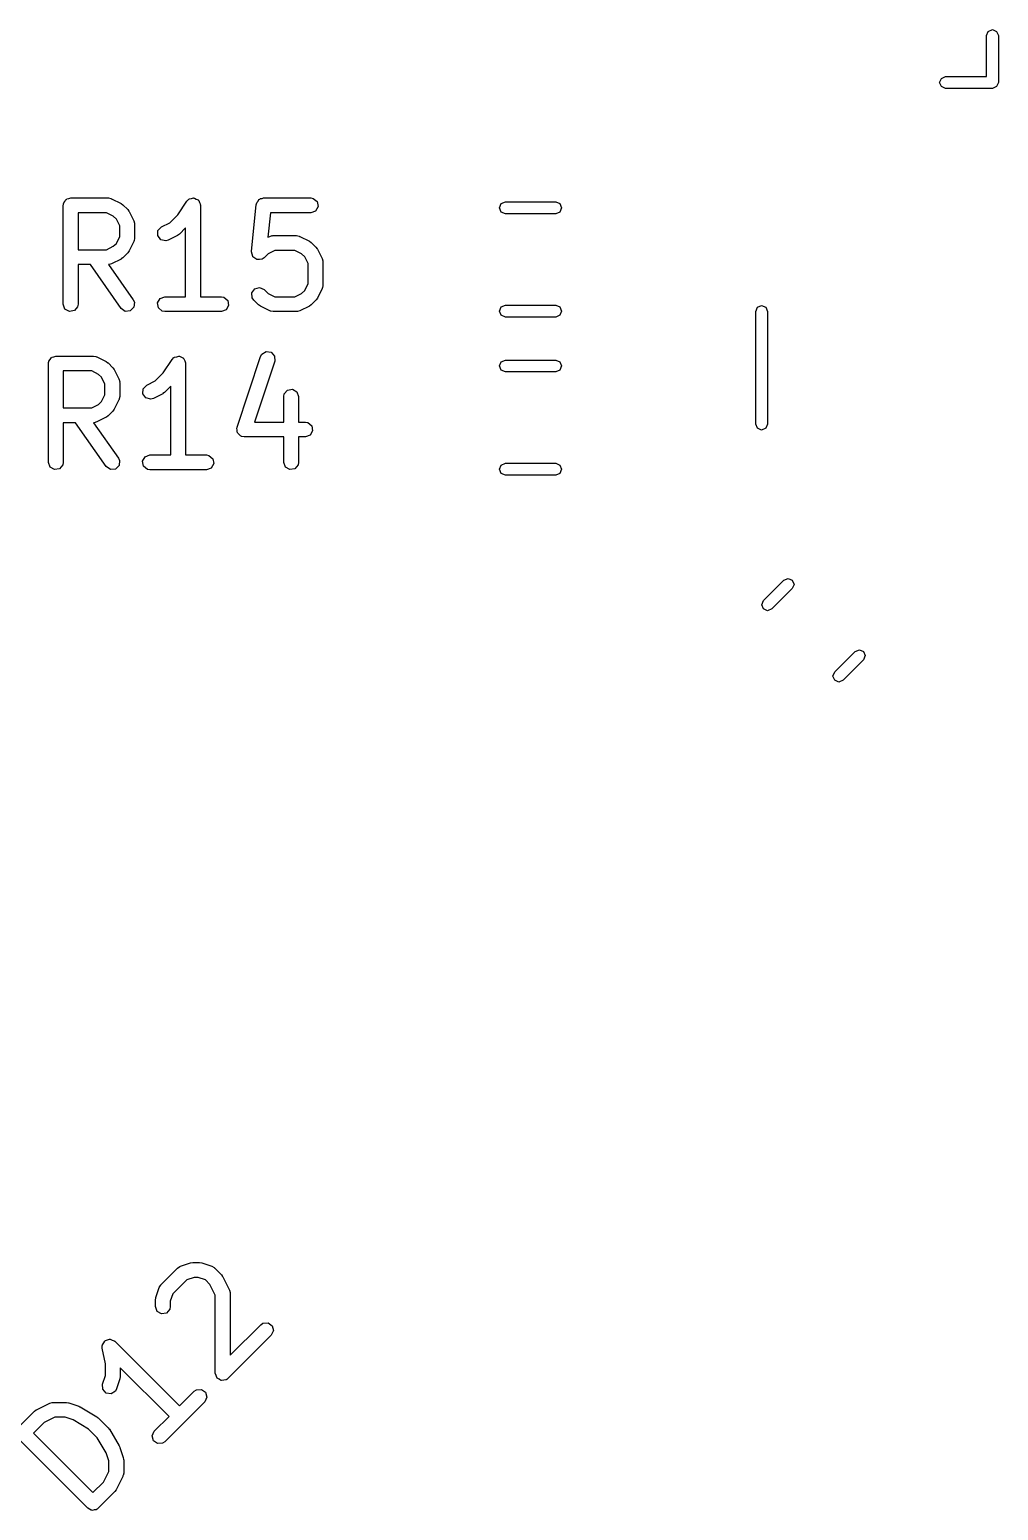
# Model space of a CAD drawing. Extents: x 116.8 to 159.2, y -137.5 to -92.6.
# Drawn here: x 149.42 to 159.22, y -135 to -120.03 of the extents above; entities that cross this region are included whole.
import ezdxf

# ---------------------------------------------------------------- set-up
doc = ezdxf.new("R2010")
doc.units = 0
doc.layers.add('BLACK', color=7, linetype='CONTINUOUS')

msp = doc.modelspace()

# ---------------------------------------------------------------- linework, layer by layer
at = {"layer": 'BLACK', "linetype": 'CONTINUOUS'}
for p, q in [((159.1, -120.085), (159.118, -120.043)), ((159.1, -120.5), (159.1, -120.085)), ((159.118, -120.043), (159.16, -120.025)), ((159.16, -120.025), (159.202, -120.043)), ((159.202, -120.043), (159.22, -120.085)), ((159.22, -120.085), (159.22, -120.56)), ((158.625, -120.56), (158.643, -120.518)), ((158.643, -120.602), (158.625, -120.56)), ((158.643, -120.518), (158.685, -120.5)), ((158.685, -120.5), (159.1, -120.5)), ((159.22, -120.56), (159.202, -120.602)), ((158.685, -120.62), (158.643, -120.602)), ((159.16, -120.62), (158.685, -120.62)), ((159.202, -120.602), (159.16, -120.62)), ((149.765, -121.777), (149.778, -121.762)), ((149.778, -121.762), (149.788, -121.745)), ((149.788, -121.745), (149.794, -121.743)), ((149.794, -121.743), (149.798, -121.737)), ((149.798, -121.737), (149.817, -121.734)), ((149.817, -121.734), (149.836, -121.727)), ((149.836, -121.727), (150.217, -121.727)), ((150.217, -121.727), (150.242, -121.732)), ((150.242, -121.732), (150.246, -121.735)), ((150.246, -121.735), (150.25, -121.735)), ((150.25, -121.735), (150.345, -121.783)), ((150.92, -121.897), (151.011, -121.761)), ((151.011, -121.761), (151.029, -121.742)), ((151.029, -121.742), (151.034, -121.741)), ((151.034, -121.741), (151.036, -121.737)), ((151.036, -121.737), (151.058, -121.734)), ((151.058, -121.734), (151.079, -121.728)), ((151.079, -121.728), (151.083, -121.729)), ((151.083, -121.729), (151.087, -121.729)), ((151.087, -121.729), (151.106, -121.739)), ((151.106, -121.739), (151.126, -121.748)), ((151.126, -121.748), (151.128, -121.752)), ((151.128, -121.752), (151.131, -121.754)), ((151.131, -121.754), (151.139, -121.775)), ((151.716, -121.787), (151.721, -121.77)), ((151.721, -121.77), (151.732, -121.759)), ((151.732, -121.759), (151.74, -121.745)), ((151.74, -121.745), (151.75, -121.741)), ((151.75, -121.741), (151.757, -121.734)), ((151.757, -121.734), (151.773, -121.733)), ((151.773, -121.733), (151.788, -121.727)), ((151.788, -121.727), (152.264, -121.727)), ((152.264, -121.727), (152.29, -121.732)), ((152.29, -121.732), (152.329, -121.765)), ((152.329, -121.765), (152.338, -121.815)), ((154.19, -121.785), (154.233, -121.767)), ((154.233, -121.767), (154.742, -121.767)), ((154.742, -121.767), (154.785, -121.785)), ((149.761, -121.802), (149.762, -121.793)), ((149.761, -122.802), (149.761, -121.802)), ((149.762, -121.789), (149.764, -121.786)), ((149.762, -121.793), (149.762, -121.789)), ((149.764, -121.786), (149.765, -121.777)), ((149.911, -121.877), (149.911, -122.251)), ((150.199, -121.877), (149.911, -121.877)), ((150.267, -121.912), (150.199, -121.877)), ((150.298, -121.942), (150.267, -121.912)), ((150.345, -121.783), (150.363, -121.796)), ((150.363, -121.796), (150.365, -121.797)), ((150.365, -121.797), (150.413, -121.845)), ((150.413, -121.845), (150.425, -121.863)), ((150.425, -121.863), (150.427, -121.864)), ((150.427, -121.864), (150.474, -121.959)), ((150.839, -121.979), (150.92, -121.897)), ((151.139, -121.775), (151.148, -121.794)), ((151.148, -121.794), (151.147, -121.798)), ((151.147, -121.798), (151.149, -121.802)), ((151.149, -121.802), (151.149, -122.727)), ((151.666, -122.271), (151.713, -121.795)), ((151.713, -121.795), (151.715, -121.791)), ((151.714, -121.789), (151.716, -121.787)), ((151.715, -121.791), (151.714, -121.789)), ((151.856, -121.877), (151.831, -122.126)), ((152.264, -121.877), (151.856, -121.877)), ((152.312, -121.86), (152.264, -121.877)), ((152.338, -121.815), (152.312, -121.86)), ((154.173, -121.828), (154.19, -121.785)), ((154.19, -121.87), (154.173, -121.828)), ((154.233, -121.887), (154.19, -121.87)), ((154.742, -121.887), (154.233, -121.887)), ((154.785, -121.87), (154.742, -121.887)), ((154.785, -121.785), (154.802, -121.828)), ((154.802, -121.828), (154.785, -121.87)), ((150.332, -122.011), (150.298, -121.942)), ((150.332, -122.118), (150.332, -122.011)), ((150.474, -121.959), (150.482, -121.984)), ((150.482, -121.984), (150.481, -121.989)), ((150.481, -121.989), (150.482, -121.993)), ((150.482, -121.993), (150.482, -122.136)), ((150.716, -122.109), (150.719, -122.058)), ((150.719, -122.058), (150.755, -122.021)), ((150.755, -122.021), (150.839, -121.979)), ((150.999, -122.031), (150.936, -122.094)), ((150.999, -122.727), (150.999, -122.031)), ((150.199, -122.251), (150.267, -122.217)), ((150.267, -122.217), (150.298, -122.187)), ((150.298, -122.187), (150.332, -122.118)), ((150.474, -122.169), (150.427, -122.264)), ((150.475, -122.165), (150.474, -122.169)), ((150.478, -122.161), (150.475, -122.165)), ((150.482, -122.136), (150.478, -122.161)), ((150.747, -122.151), (150.716, -122.109)), ((150.797, -122.163), (150.747, -122.151)), ((150.822, -122.155), (150.797, -122.163)), ((150.917, -122.108), (150.822, -122.155)), ((150.918, -122.106), (150.917, -122.108)), ((150.936, -122.094), (150.918, -122.106)), ((151.831, -122.126), (151.85, -122.116)), ((151.85, -122.116), (151.875, -122.109)), ((151.875, -122.109), (151.879, -122.11)), ((151.879, -122.11), (151.883, -122.108)), ((151.883, -122.108), (152.121, -122.108)), ((152.121, -122.108), (152.147, -122.113)), ((152.147, -122.113), (152.151, -122.116)), ((152.151, -122.116), (152.155, -122.116)), ((152.155, -122.116), (152.25, -122.164)), ((152.25, -122.164), (152.268, -122.177)), ((152.268, -122.177), (152.27, -122.178)), ((152.27, -122.178), (152.317, -122.226)), ((149.911, -122.251), (150.199, -122.251)), ((150.345, -122.346), (150.25, -122.393)), ((150.347, -122.344), (150.345, -122.346)), ((150.365, -122.332), (150.347, -122.344)), ((150.413, -122.284), (150.365, -122.332)), ((150.427, -122.264), (150.413, -122.283)), ((150.413, -122.283), (150.413, -122.284)), ((151.666, -122.272), (151.666, -122.271)), ((151.672, -122.296), (151.666, -122.272)), ((151.666, -122.272), (151.666, -122.272)), ((151.679, -122.321), (151.672, -122.296)), ((151.679, -122.322), (151.679, -122.321)), ((151.679, -122.321), (151.679, -122.321)), ((151.7, -122.336), (151.679, -122.322)), ((151.72, -122.351), (151.7, -122.336)), ((151.721, -122.351), (151.72, -122.351)), ((151.746, -122.349), (151.721, -122.351)), ((151.721, -122.351), (151.721, -122.351)), ((151.771, -122.347), (151.746, -122.349)), ((151.772, -122.347), (151.771, -122.347)), ((151.794, -122.332), (151.772, -122.347)), ((151.772, -122.347), (151.772, -122.347)), ((151.833, -122.293), (151.794, -122.332)), ((151.901, -122.258), (151.833, -122.293)), ((152.104, -122.258), (151.901, -122.258)), ((152.172, -122.293), (152.104, -122.258)), ((152.203, -122.323), (152.172, -122.293)), ((152.237, -122.392), (152.203, -122.323)), ((152.317, -122.226), (152.33, -122.244)), ((152.33, -122.244), (152.331, -122.245)), ((152.331, -122.245), (152.379, -122.34)), ((152.379, -122.34), (152.386, -122.365)), ((152.386, -122.365), (152.385, -122.37)), ((152.385, -122.37), (152.387, -122.374)), ((150.035, -122.401), (149.911, -122.401)), ((149.911, -122.401), (149.911, -122.802)), ((150.346, -122.845), (150.035, -122.401)), ((150.221, -122.4), (150.218, -122.401)), ((150.218, -122.401), (150.469, -122.759)), ((150.225, -122.401), (150.221, -122.4)), ((150.25, -122.393), (150.225, -122.401)), ((152.237, -122.594), (152.237, -122.392)), ((152.387, -122.374), (152.387, -122.612)), ((151.668, -122.688), (151.697, -122.646)), ((151.697, -122.646), (151.747, -122.632)), ((151.747, -122.632), (151.794, -122.654)), ((151.794, -122.654), (151.833, -122.693)), ((152.172, -122.693), (152.203, -122.663)), ((152.203, -122.663), (152.237, -122.594)), ((152.379, -122.645), (152.331, -122.741)), ((152.382, -122.638), (152.379, -122.641)), ((152.379, -122.641), (152.379, -122.645)), ((152.387, -122.612), (152.382, -122.638)), ((149.778, -122.851), (149.761, -122.802)), ((149.911, -122.802), (149.906, -122.828)), ((150.469, -122.759), (150.48, -122.783)), ((150.48, -122.783), (150.475, -122.834)), ((150.714, -122.789), (150.74, -122.745)), ((150.723, -122.84), (150.714, -122.789)), ((150.74, -122.745), (150.788, -122.727)), ((150.788, -122.727), (150.999, -122.727)), ((151.149, -122.727), (151.36, -122.727)), ((151.36, -122.727), (151.385, -122.732)), ((151.385, -122.732), (151.424, -122.765)), ((151.433, -122.815), (151.408, -122.86)), ((151.424, -122.765), (151.433, -122.815)), ((151.673, -122.739), (151.668, -122.688)), ((151.687, -122.76), (151.673, -122.739)), ((151.735, -122.808), (151.687, -122.76)), ((151.737, -122.808), (151.735, -122.808)), ((151.755, -122.822), (151.737, -122.808)), ((151.833, -122.693), (151.901, -122.727)), ((151.901, -122.727), (152.104, -122.727)), ((152.104, -122.727), (152.172, -122.693)), ((152.27, -122.808), (152.251, -122.821)), ((152.317, -122.76), (152.27, -122.808)), ((152.318, -122.759), (152.317, -122.76)), ((152.331, -122.741), (152.318, -122.759)), ((154.19, -122.83), (154.233, -122.812)), ((154.233, -122.812), (154.742, -122.812)), ((154.742, -122.812), (154.785, -122.83)), ((156.783, -122.833), (156.825, -122.815)), ((156.825, -122.815), (156.867, -122.833)), ((149.823, -122.876), (149.778, -122.851)), ((149.873, -122.867), (149.823, -122.876)), ((149.906, -122.828), (149.873, -122.867)), ((150.388, -122.875), (150.346, -122.845)), ((150.439, -122.87), (150.388, -122.875)), ((150.475, -122.834), (150.439, -122.87)), ((150.762, -122.873), (150.723, -122.84)), ((150.788, -122.877), (150.762, -122.873)), ((151.36, -122.877), (150.788, -122.877)), ((151.408, -122.86), (151.36, -122.877)), ((151.85, -122.869), (151.755, -122.822)), ((151.854, -122.87), (151.85, -122.869)), ((151.858, -122.873), (151.854, -122.87)), ((151.883, -122.877), (151.858, -122.873)), ((152.121, -122.877), (151.883, -122.877)), ((152.126, -122.876), (152.121, -122.877)), ((152.13, -122.877), (152.126, -122.876)), ((152.155, -122.869), (152.13, -122.877)), ((152.25, -122.822), (152.155, -122.869)), ((152.251, -122.821), (152.25, -122.822)), ((154.173, -122.872), (154.19, -122.83)), ((154.19, -122.915), (154.173, -122.872)), ((154.233, -122.932), (154.19, -122.915)), ((154.742, -122.932), (154.233, -122.932)), ((154.785, -122.915), (154.742, -122.932)), ((154.785, -122.83), (154.802, -122.872)), ((154.802, -122.872), (154.785, -122.915)), ((156.765, -122.875), (156.783, -122.833)), ((156.765, -124.015), (156.765, -122.875)), ((156.867, -122.833), (156.885, -122.875)), ((156.885, -122.875), (156.885, -124.015)), ((149.611, -123.402), (149.612, -123.393)), ((149.611, -124.402), (149.611, -123.402)), ((149.612, -123.389), (149.614, -123.386)), ((149.612, -123.393), (149.612, -123.389)), ((149.614, -123.386), (149.615, -123.377)), ((149.615, -123.377), (149.628, -123.362)), ((149.628, -123.362), (149.638, -123.345)), ((149.638, -123.345), (149.644, -123.343)), ((149.644, -123.343), (149.648, -123.337)), ((149.648, -123.337), (149.667, -123.334)), ((149.667, -123.334), (149.686, -123.327)), ((149.686, -123.327), (150.067, -123.327)), ((150.067, -123.327), (150.092, -123.332)), ((150.092, -123.332), (150.096, -123.335)), ((150.096, -123.335), (150.1, -123.335)), ((150.1, -123.335), (150.195, -123.383)), ((150.195, -123.383), (150.213, -123.396)), ((150.213, -123.396), (150.215, -123.397)), ((150.215, -123.397), (150.263, -123.445)), ((150.77, -123.497), (150.861, -123.361)), ((150.861, -123.361), (150.879, -123.342)), ((150.879, -123.342), (150.884, -123.341)), ((150.884, -123.341), (150.886, -123.337)), ((150.886, -123.337), (150.908, -123.334)), ((150.908, -123.334), (150.929, -123.328)), ((150.929, -123.328), (150.933, -123.329)), ((150.933, -123.329), (150.937, -123.329)), ((150.937, -123.329), (150.956, -123.339)), ((150.956, -123.339), (150.976, -123.348)), ((150.976, -123.348), (150.978, -123.352)), ((150.978, -123.352), (150.981, -123.354)), ((150.981, -123.354), (150.989, -123.375)), ((150.989, -123.375), (150.998, -123.394)), ((150.998, -123.394), (150.997, -123.398)), ((150.997, -123.398), (150.999, -123.402)), ((150.999, -123.402), (150.999, -124.327)), ((151.519, -124.045), (151.757, -123.331)), ((151.9, -123.378), (151.695, -123.994)), ((151.757, -123.331), (151.77, -123.308)), ((151.77, -123.308), (151.814, -123.281)), ((151.814, -123.281), (151.864, -123.289)), ((151.864, -123.289), (151.898, -123.327)), ((151.898, -123.327), (151.9, -123.378)), ((154.173, -123.427), (154.19, -123.385)), ((154.19, -123.385), (154.233, -123.367)), ((154.233, -123.367), (154.742, -123.367)), ((154.742, -123.367), (154.785, -123.385)), ((154.785, -123.385), (154.802, -123.427)), ((149.761, -123.477), (149.761, -123.851)), ((150.049, -123.477), (149.761, -123.477)), ((150.117, -123.512), (150.049, -123.477)), ((150.148, -123.542), (150.117, -123.512)), ((150.182, -123.611), (150.148, -123.542)), ((150.263, -123.445), (150.275, -123.463)), ((150.275, -123.463), (150.277, -123.464)), ((150.277, -123.464), (150.324, -123.559)), ((150.324, -123.559), (150.332, -123.584)), ((150.689, -123.579), (150.77, -123.497)), ((154.19, -123.47), (154.173, -123.427)), ((154.233, -123.487), (154.19, -123.47)), ((154.742, -123.487), (154.233, -123.487)), ((154.785, -123.47), (154.742, -123.487)), ((154.802, -123.427), (154.785, -123.47)), ((150.148, -123.787), (150.182, -123.718)), ((150.182, -123.718), (150.182, -123.611)), ((150.332, -123.584), (150.331, -123.589)), ((150.331, -123.589), (150.332, -123.593)), ((150.332, -123.593), (150.332, -123.736)), ((150.566, -123.709), (150.569, -123.658)), ((150.597, -123.751), (150.566, -123.709)), ((150.569, -123.658), (150.605, -123.621)), ((150.605, -123.621), (150.689, -123.579)), ((150.767, -123.708), (150.672, -123.755)), ((150.768, -123.706), (150.767, -123.708)), ((150.786, -123.694), (150.768, -123.706)), ((150.849, -123.631), (150.786, -123.694)), ((150.849, -124.327), (150.849, -123.631)), ((151.992, -123.736), (151.996, -123.71)), ((151.996, -123.71), (152.029, -123.671)), ((152.029, -123.671), (152.08, -123.662)), ((152.08, -123.662), (152.124, -123.688)), ((152.124, -123.688), (152.142, -123.736)), ((149.761, -123.851), (150.049, -123.851)), ((150.049, -123.851), (150.117, -123.817)), ((150.117, -123.817), (150.148, -123.787)), ((150.277, -123.864), (150.263, -123.883)), ((150.324, -123.769), (150.277, -123.864)), ((150.325, -123.765), (150.324, -123.769)), ((150.328, -123.761), (150.325, -123.765)), ((150.332, -123.736), (150.328, -123.761)), ((150.647, -123.763), (150.597, -123.751)), ((150.672, -123.755), (150.647, -123.763)), ((151.992, -123.994), (151.992, -123.736)), ((152.142, -123.736), (152.142, -123.994)), ((149.885, -124.001), (149.761, -124.001)), ((149.761, -124.001), (149.761, -124.402)), ((150.196, -124.445), (149.885, -124.001)), ((150.071, -124), (150.068, -124.001)), ((150.068, -124.001), (150.319, -124.359)), ((150.075, -124.001), (150.071, -124)), ((150.1, -123.993), (150.075, -124.001)), ((150.195, -123.946), (150.1, -123.993)), ((150.197, -123.944), (150.195, -123.946)), ((150.215, -123.932), (150.197, -123.944)), ((150.263, -123.884), (150.215, -123.932)), ((150.263, -123.883), (150.263, -123.884)), ((151.695, -123.994), (151.992, -123.994)), ((152.142, -123.994), (152.21, -123.994)), ((152.21, -123.994), (152.235, -123.999)), ((152.235, -123.999), (152.274, -124.032)), ((156.783, -124.057), (156.765, -124.015)), ((156.885, -124.015), (156.867, -124.057)), ((151.517, -124.056), (151.519, -124.051)), ((151.52, -124.076), (151.517, -124.056)), ((151.519, -124.051), (151.519, -124.045)), ((151.521, -124.097), (151.52, -124.076)), ((151.525, -124.101), (151.521, -124.097)), ((151.526, -124.107), (151.525, -124.101)), ((151.541, -124.12), (151.526, -124.107)), ((151.555, -124.135), (151.541, -124.12)), ((151.56, -124.136), (151.555, -124.135)), ((151.565, -124.14), (151.56, -124.136)), ((151.59, -124.144), (151.565, -124.14)), ((151.992, -124.144), (151.59, -124.144)), ((151.992, -124.402), (151.992, -124.144)), ((152.21, -124.144), (152.142, -124.144)), ((152.142, -124.144), (152.142, -124.402)), ((152.258, -124.126), (152.21, -124.144)), ((152.283, -124.082), (152.258, -124.126)), ((152.274, -124.032), (152.283, -124.082)), ((156.825, -124.075), (156.783, -124.057)), ((156.867, -124.057), (156.825, -124.075)), ((149.628, -124.451), (149.611, -124.402)), ((149.673, -124.476), (149.628, -124.451)), ((149.723, -124.467), (149.673, -124.476)), ((149.756, -124.428), (149.723, -124.467)), ((149.761, -124.402), (149.756, -124.428)), ((150.238, -124.475), (150.196, -124.445)), ((150.325, -124.434), (150.289, -124.47)), ((150.319, -124.359), (150.33, -124.383)), ((150.33, -124.383), (150.325, -124.434)), ((150.564, -124.389), (150.59, -124.345)), ((150.573, -124.44), (150.564, -124.389)), ((150.612, -124.473), (150.573, -124.44)), ((150.59, -124.345), (150.638, -124.327)), ((150.638, -124.327), (150.849, -124.327)), ((150.999, -124.327), (151.21, -124.327)), ((151.21, -124.327), (151.235, -124.332)), ((151.258, -124.46), (151.21, -124.477)), ((151.235, -124.332), (151.274, -124.365)), ((151.283, -124.415), (151.258, -124.46)), ((151.274, -124.365), (151.283, -124.415)), ((152.009, -124.451), (151.992, -124.402)), ((152.054, -124.476), (152.009, -124.451)), ((152.104, -124.467), (152.054, -124.476)), ((152.137, -124.428), (152.104, -124.467)), ((152.142, -124.402), (152.137, -124.428)), ((154.173, -124.472), (154.19, -124.43)), ((154.19, -124.43), (154.233, -124.412)), ((154.233, -124.412), (154.742, -124.412)), ((154.742, -124.412), (154.785, -124.43)), ((154.785, -124.43), (154.802, -124.472)), ((150.289, -124.47), (150.238, -124.475)), ((150.638, -124.477), (150.612, -124.473)), ((151.21, -124.477), (150.638, -124.477)), ((154.19, -124.515), (154.173, -124.472)), ((154.233, -124.532), (154.19, -124.515)), ((154.742, -124.532), (154.233, -124.532)), ((154.785, -124.515), (154.742, -124.532)), ((154.802, -124.472), (154.785, -124.515)), ((156.844, -125.8), (157.05, -125.594)), ((157.05, -125.594), (157.093, -125.576)), ((157.093, -125.576), (157.135, -125.594)), ((157.135, -125.594), (157.153, -125.636)), ((157.153, -125.636), (157.135, -125.678)), ((156.826, -125.843), (156.844, -125.8)), ((157.135, -125.678), (156.928, -125.885)), ((156.844, -125.885), (156.826, -125.843)), ((156.886, -125.903), (156.844, -125.885)), ((156.928, -125.885), (156.886, -125.903)), ((157.565, -126.522), (157.772, -126.315)), ((157.856, -126.4), (157.65, -126.606)), ((157.772, -126.315), (157.814, -126.297)), ((157.814, -126.297), (157.856, -126.315)), ((157.856, -126.315), (157.874, -126.357)), ((157.874, -126.357), (157.856, -126.4)), ((157.547, -126.564), (157.565, -126.522)), ((157.565, -126.606), (157.547, -126.564)), ((157.607, -126.624), (157.565, -126.606)), ((157.65, -126.606), (157.607, -126.624)), ((150.749, -132.72), (150.917, -132.552)), ((150.917, -132.552), (150.939, -132.537)), ((150.939, -132.537), (150.943, -132.537)), ((150.943, -132.537), (150.947, -132.534)), ((150.947, -132.534), (151.048, -132.5)), ((151.048, -132.5), (151.07, -132.497)), ((151.07, -132.497), (151.071, -132.496)), ((151.071, -132.496), (151.139, -132.496)), ((151.139, -132.496), (151.161, -132.5)), ((151.161, -132.5), (151.162, -132.5)), ((151.162, -132.5), (151.263, -132.534)), ((151.263, -132.534), (151.286, -132.546)), ((151.286, -132.546), (151.289, -132.55)), ((151.289, -132.55), (151.293, -132.552)), ((151.293, -132.552), (151.36, -132.619)), ((151.011, -132.671), (150.868, -132.814)), ((151.084, -132.646), (151.011, -132.671)), ((151.127, -132.646), (151.084, -132.646)), ((151.199, -132.671), (151.127, -132.646)), ((151.245, -132.717), (151.199, -132.671)), ((151.36, -132.619), (151.373, -132.638)), ((151.373, -132.638), (151.374, -132.639)), ((151.374, -132.639), (151.442, -132.774)), ((150.693, -132.875), (150.697, -132.852)), ((150.697, -132.851), (150.731, -132.75)), ((150.697, -132.852), (150.697, -132.851)), ((150.731, -132.75), (150.743, -132.727)), ((150.743, -132.727), (150.747, -132.725)), ((150.747, -132.725), (150.749, -132.72)), ((150.868, -132.814), (150.843, -132.887)), ((151.299, -132.825), (151.245, -132.717)), ((151.299, -133.615), (151.299, -132.825)), ((151.442, -132.774), (151.449, -132.799)), ((151.449, -132.799), (151.448, -132.803)), ((151.448, -132.803), (151.449, -132.807)), ((151.449, -132.807), (151.449, -133.434)), ((150.693, -132.942), (150.693, -132.875)), ((150.711, -132.99), (150.693, -132.942)), ((150.755, -133.016), (150.711, -132.99)), ((150.839, -132.968), (150.806, -133.007)), ((150.843, -132.942), (150.839, -132.968)), ((150.843, -132.887), (150.843, -132.942)), ((150.806, -133.007), (150.755, -133.016)), ((151.449, -133.434), (151.759, -133.125)), ((151.759, -133.125), (151.78, -133.11)), ((151.78, -133.11), (151.832, -133.105)), ((151.832, -133.105), (151.874, -133.135)), ((151.874, -133.135), (151.887, -133.184)), ((150.17, -133.309), (150.18, -133.29)), ((150.18, -133.29), (150.184, -133.288)), ((150.184, -133.288), (150.187, -133.285)), ((150.187, -133.285), (150.208, -133.279)), ((150.208, -133.279), (150.228, -133.271)), ((150.228, -133.271), (150.232, -133.272)), ((150.232, -133.272), (150.236, -133.271)), ((150.236, -133.271), (150.256, -133.28)), ((150.256, -133.28), (150.276, -133.287)), ((150.276, -133.287), (150.279, -133.291)), ((150.279, -133.291), (150.283, -133.293)), ((150.283, -133.293), (150.937, -133.947)), ((151.865, -133.231), (151.427, -133.668)), ((151.887, -133.184), (151.865, -133.231)), ((150.155, -133.335), (150.158, -133.331)), ((150.156, -133.361), (150.155, -133.335)), ((150.188, -133.522), (150.156, -133.361)), ((150.157, -133.327), (150.17, -133.309)), ((150.158, -133.331), (150.157, -133.327)), ((150.188, -133.637), (150.188, -133.522)), ((150.831, -134.053), (150.338, -133.561)), ((150.338, -133.561), (150.338, -133.649)), ((150.158, -133.726), (150.188, -133.637)), ((150.16, -133.778), (150.158, -133.726)), ((150.334, -133.673), (150.301, -133.774)), ((150.338, -133.649), (150.334, -133.671)), ((150.334, -133.671), (150.334, -133.673)), ((151.307, -133.637), (151.299, -133.615)), ((151.313, -133.658), (151.307, -133.637)), ((151.316, -133.66), (151.313, -133.658)), ((151.317, -133.664), (151.316, -133.66)), ((151.337, -133.675), (151.317, -133.664)), ((151.355, -133.688), (151.337, -133.675)), ((151.358, -133.687), (151.355, -133.688)), ((151.361, -133.689), (151.358, -133.687)), ((151.384, -133.685), (151.361, -133.689)), ((151.406, -133.683), (151.384, -133.685)), ((151.41, -133.681), (151.406, -133.683)), ((151.412, -133.68), (151.41, -133.681)), ((151.414, -133.678), (151.412, -133.68)), ((151.427, -133.668), (151.414, -133.678)), ((150.194, -133.816), (150.16, -133.778)), ((150.245, -133.823), (150.194, -133.816)), ((150.288, -133.797), (150.245, -133.823)), ((150.301, -133.774), (150.288, -133.797)), ((150.937, -133.947), (151.086, -133.798)), ((151.086, -133.798), (151.107, -133.783)), ((151.107, -133.783), (151.158, -133.779)), ((151.158, -133.779), (151.2, -133.808)), ((151.213, -133.858), (151.192, -133.904)), ((151.2, -133.808), (151.213, -133.858)), ((149.301, -134.168), (149.469, -134)), ((149.469, -134), (149.488, -133.987)), ((149.488, -133.987), (149.489, -133.986)), ((149.489, -133.986), (149.624, -133.919)), ((149.624, -133.919), (149.649, -133.911)), ((149.649, -133.911), (149.653, -133.912)), ((149.653, -133.912), (149.657, -133.911)), ((149.657, -133.911), (149.792, -133.911)), ((149.792, -133.911), (149.814, -133.915)), ((149.814, -133.915), (149.816, -133.915)), ((149.816, -133.915), (149.917, -133.948)), ((149.917, -133.948), (149.928, -133.954)), ((149.928, -133.954), (149.931, -133.955)), ((149.931, -133.955), (150.1, -134.056)), ((150.682, -134.202), (150.831, -134.053)), ((151.192, -133.904), (150.788, -134.308)), ((149.567, -134.115), (149.46, -134.221)), ((149.675, -134.061), (149.567, -134.115)), ((149.78, -134.061), (149.675, -134.061)), ((149.861, -134.088), (149.78, -134.061)), ((150.015, -134.18), (149.861, -134.088)), ((150.103, -134.268), (150.015, -134.18)), ((150.1, -134.056), (150.111, -134.066)), ((150.111, -134.066), (150.114, -134.067)), ((150.114, -134.067), (150.215, -134.168)), ((150.215, -134.168), (150.224, -134.181)), ((150.224, -134.181), (150.227, -134.183)), ((150.227, -134.183), (150.328, -134.351)), ((150.66, -134.249), (150.682, -134.202)), ((150.008, -134.982), (149.301, -134.274)), ((149.46, -134.221), (150.061, -134.822)), ((150.195, -134.421), (150.103, -134.268)), ((150.328, -134.351), (150.332, -134.363)), ((150.673, -134.298), (150.66, -134.249)), ((150.715, -134.328), (150.673, -134.298)), ((150.766, -134.323), (150.715, -134.328)), ((150.788, -134.308), (150.766, -134.323)), ((150.222, -134.503), (150.195, -134.421)), ((150.332, -134.363), (150.334, -134.366)), ((150.334, -134.366), (150.368, -134.467)), ((150.368, -134.467), (150.371, -134.489)), ((150.371, -134.489), (150.372, -134.491)), ((150.372, -134.491), (150.372, -134.625)), ((150.168, -134.716), (150.222, -134.608)), ((150.222, -134.608), (150.222, -134.503)), ((150.367, -134.651), (150.365, -134.655)), ((150.372, -134.625), (150.367, -134.651)), ((150.061, -134.822), (150.168, -134.716)), ((150.297, -134.794), (150.283, -134.812)), ((150.364, -134.659), (150.297, -134.794)), ((150.365, -134.655), (150.364, -134.659)), ((150.283, -134.813), (150.114, -134.982)), ((150.283, -134.812), (150.283, -134.813)), ((150.026, -134.99), (150.008, -134.982)), ((150.042, -135.001), (150.026, -134.99)), ((150.049, -135), (150.042, -135.001)), ((150.055, -135.003), (150.049, -135)), ((150.074, -134.998), (150.055, -135.003)), ((150.093, -134.996), (150.074, -134.998)), ((150.101, -134.991), (150.093, -134.996)), ((150.104, -134.99), (150.101, -134.991)), ((150.106, -134.987), (150.104, -134.99)), ((150.114, -134.982), (150.106, -134.987))]:
    msp.add_line(p, q, dxfattribs=at)

doc.saveas('drawing.dxf')
